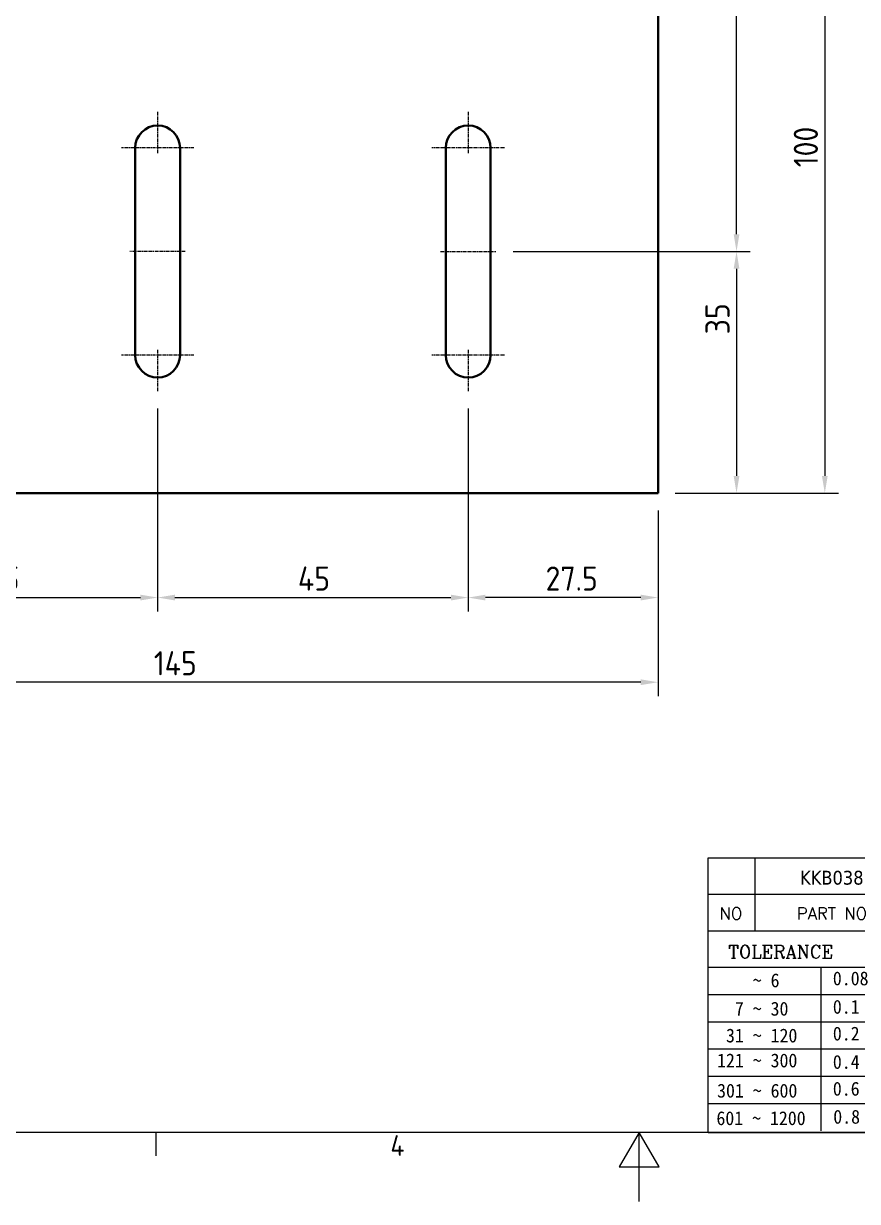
# Model space of a CAD drawing. Header units: millimetres. Extents: x 0 to 420, y 0 to 297.
# Drawn here: x 120.8 to 241.6, y 0 to 170.6 of the extents above; entities that cross this region are included whole.
import ezdxf
from ezdxf.enums import TextEntityAlignment as Align

# ---------------------------------------------------------------- set-up
doc = ezdxf.new("R2010")
doc.units = ezdxf.units.MM
doc.linetypes.add('CHAIN', pattern=[0.7087, 0.4724, -0.0591, 0.1181, -0.0591])
doc.layers.get('0').update_dxf_attribs({"color": 3, "lineweight": 25, "true_color": 0x00ff00})
for name, color, linetype, lineweight, true_color in [('가시적인 것(ISO)', 3, 'Continuous', 40, 0x00ff00), ('제목(ISO)', 5, 'Continuous', 50, 0x0000ff), ('중심 표식(ISO)', 1, 'Continuous', 25, 0xff0000), ('중심선(ISO)', 1, 'Continuous', 25, 0xff0000), ('치수(ISO)', 2, 'Continuous', 25, 0xffff00)]:
    doc.layers.add(name, color=color, linetype=linetype, lineweight=lineweight, true_color=true_color)
doc.layers.add('경계(ISO)', color=7, linetype='Continuous', lineweight=25)
doc.styles.add('HAN_291', font='')
doc.styles.add('RC_284', font='ROMANC.shx')
doc.styles.add('RC_287', font='ROMANC.shx')
doc.styles.add('문자 텍스트_PSTEK_POSCO', font='isocp.shx')
doc.styles.add('치수 텍스트_PSTEK_POSCO', font='isocp.shx')
doc.styles.add('텍스트 스타일198', font='tahoma.ttf')
doc.styles.get('HAN_291').set_extended_font_data('GulimChe')
doc.dimstyles.new('치수_PSTEK_POSCO', dxfattribs={"dimtxt": 3.5, "dimasz": 2.5, "dimexe": 2, "dimexo": 2.5, "dimgap": 1, "dimtad": 1, "dimrnd": 1e-08, "dimdsep": 46, "dimtxsty": '치수 텍스트_PSTEK_POSCO', "dimcen": 0.09, "dimdle": 10, "dimclrd": 7, "dimclre": 7, "dimclrt": 2, "dimadec": 1, "dimazin": 2, "dimtfac": 1, "dimtmove": 0, "dimatfit": 3, "dimfxl": 1, "dimtolj": 1, "dimlwd": -1, "dimlwe": -1, "dimarcsym": 0})

# ---------------------------------------------------------------- blocks, each defined once
blk = doc.blocks.new('경계 Default Border')
at = {"layer": '경계(ISO)'}
blk.add_line((140, 10), (140, 6.599999666213989), dxfattribs=at)
at = {"layer": '경계(ISO)', "flags": 128}
for points in [[(10, 10), (10, 287.0000076293945), (410, 287.0000076293945), (410, 10), (10, 10)], [(210, 0), (210, 10), (207.1132469177246, 5), (212.8867530822754, 5), (210, 10)]]:
    blk.add_lwpolyline(points, dxfattribs=at)
at = {"layer": '경계(ISO)', "color": 2, "true_color": 0xffff00, "insert": (173.9734701308116, 6.59999988079071), "char_height": 3.00000011920929, "attachment_point": 7, "style": '문자 텍스트_PSTEK_POSCO'}
blk.add_mtext('4', dxfattribs=at)
blk = doc.blocks.new('제목 블록 PSTEK')
at = {"color": 180, "true_color": 0x3f00ff}
for p, q in [((182.475792979055, 11.79100474011392), (182.4757929790549, 51.56524660363496)), ((182.4757929790549, 51.56524660363496), (372.4757929537551, 51.56524660363496)), ((189.2651435055721, 51.56524660363496), (189.2651435055722, 41.00524660363494)), ((182.475792979055, 46.2852466036349), (372.4757929537551, 46.28524660363492)), ((182.475792979055, 41.00524660363493), (206.451475290024, 41.00524660363493)), ((182.475792979055, 35.72524660363497), (206.451475290024, 35.72524660363497)), ((198.8621818849491, 12.02524660363491), (198.8621818849491, 35.72524660363497)), ((182.475792979055, 31.77524660363492), (206.451475290024, 31.77524660363492)), ((182.475792979055, 27.82524660363487), (206.451475290024, 27.82524660363487)), ((182.475792979055, 23.87524660363505), (206.451475290024, 23.87524660363505)), ((182.475792979055, 19.92524660363478), (206.451475290024, 19.92524660363478)), ((182.475792979055, 15.97524660363496), (206.451475290024, 15.97524660363496)), ((182.475792979055, 11.79100474011392), (372.4757929537551, 11.79100474011389))]:
    blk.add_line(p, q, dxfattribs=at)
at = {"layer": '제목(ISO)', "lineweight": 18}
blk.add_line((182.475792979055, 35.72500474011393), (182.475792979055, 11.79100474011392), dxfattribs=at)
at = {"color": 2, "true_color": 0xffff00}
for s, height, style, p in [('NO', 1.742399930953979, 'RC_284', (184.135398793432, 42.62317362549192)), ('PART NO', 1.742399930953979, 'RC_284', (195.3359407378685, 42.62317362549192)), (' TOLERANCE', 1.899999976158142, 'RC_287', (184.0872874387979, 37.00893196870329)), ('    ~ 6', 2.000000029802322, 'HAN_291', (183.7721304966814, 32.8176515608431)), ('0.08', 2.000000029802322, 'HAN_291', (200.5467345600617, 33.09873600004101)), ('0.1', 2.000000029802322, 'HAN_291', (200.5467345600617, 28.98646558742206)), ('  7 ~ 30', 2.000000029802322, 'HAN_291', (183.7721304966814, 28.70538114822415)), (' 31 ~ 120', 2.000000029802322, 'HAN_291', (183.7721304966814, 24.82628181916237)), ('0.2', 2.000000029802322, 'HAN_291', (200.5467345600617, 25.10736625836028)), ('121 ~ 300', 2.000000029802322, 'HAN_291', (183.7721304966814, 21.21401206133254)), ('0.4', 2.000000029802322, 'HAN_291', (200.5467345600617, 20.99509650053045)), ('301 ~ 600', 2.000000029802322, 'HAN_291', (183.7721304966814, 16.83491273227077)), ('0.6', 2.000000029802322, 'HAN_291', (200.5467345600617, 17.11599717146868)), ('601 ~ 1200', 2.000000029802322, 'HAN_291', (183.6802025156883, 12.84759660881125)), ('0.8', 2.000000029802322, 'HAN_291', (200.6097246063884, 13.05732192299702))]:
    blk.add_text(s, height=height, dxfattribs=dict(at, style=style)).set_placement(p)
at = {"layer": '제목(ISO)', "color": 7, "style": '텍스트 스타일198'}
for tag, p in [('부품_번호_001', (195.7843283186424, 47.68004260673702)), ('설명_001', (230.1597809287513, 48.15254984750509)), ('재질_001', (287.5148121100145, 48.155337874329)), ("3._Q'TY_001", (312.7051684940307, 47.92188863680521)), ('질량\\P3;_001', (350.3046145979153, 48.1643332325385)), ('1._MODEL_NAME_001', (326.7684841840689, 37.52172745615292)), ('제목_001', (335.5349605824892, 32.12134217035067)), ('부품_번호_001', (334.4435685718743, 26.8052465951949)), ('설계자_001', (210.6823963971569, 25.23312566343435)), ('점검자_001', (226.4283219502686, 25.23446884679021)), ('프로젝트_001', (278.9744245225954, 18.43818283951269)), ('시트_크기_001', (260.807090429518, 14.83812566343425)), ('프로젝트_002', (270.968857657947, 15.01430360086118)), ('작성_날짜_001', (207.6662781715662, 13.26600473167383)), ('프로젝트_003', (277.8268382229195, 11.55047762554502))]:
    blk.add_attdef(tag, p, '', height=2.000000029802322, dxfattribs=at)
for tag, p in [('4._COLOR', (327.6805273250926, 48.92524660363493)), ('엔지니어링_승인자', (247.673240162284, 26.23312567187446)), ('점검_날짜', (231.1845342133799, 14.26600474011394)), ('엔지니어링_승인_날짜', (247.6732401622839, 14.26600474011394))]:
    blk.add_attdef(tag, text='', height=2.000000029802322, dxfattribs=at).set_placement(p, align=Align.MIDDLE_CENTER)
blk = doc.blocks.new('*D23')
at = {"layer": 'Defpoints', "color": 0, "transparency": 16777216}
for p in [(67.73929760426657, 102.5875372400948), (212.7392976042666, 102.5875372400948), (67.73929760426657, 75.20245186451822)]:
    blk.add_point(p, dxfattribs=at)
at = {"layer": '치수(ISO)', "color": 7, "transparency": 16777216}
for p, q in [((67.73929760426657, 100.0875372400948), (67.73929760426657, 73.20245186451822)), ((212.7392976042666, 100.0875372400948), (212.7392976042666, 73.20245186451822)), ((210.2392976042666, 75.20245186451822), (70.23929760426657, 75.20245186451822))]:
    blk.add_line(p, q, dxfattribs=at)
for points in [[(70.23929760426657, 75.6191185311849), (70.23929760426657, 74.78578519785155), (67.73929760426657, 75.20245186451822)], [(210.2392976042666, 75.6191185311849), (210.2392976042666, 74.78578519785155), (212.7392976042666, 75.20245186451822)]]:
    blk.add_solid(points, dxfattribs=at)
at = {"layer": '치수(ISO)', "color": 2, "transparency": 16777216, "insert": (139.6918102308513, 77.95245186451822), "char_height": 3.5, "attachment_point": 4, "style": '치수 텍스트_PSTEK_POSCO'}
blk.add_mtext('\\A1;145', dxfattribs=at)
blk = doc.blocks.new('*D24')
at = {"layer": 'Defpoints', "color": 0, "transparency": 16777216}
for p in [(212.7392976042665, 202.5875372400948), (212.7392976042666, 102.5875372400948), (236.9081432599465, 102.5875372400948)]:
    blk.add_point(p, dxfattribs=at)
at = {"layer": '치수(ISO)', "color": 7, "transparency": 16777216}
for p, q in [((215.2392976042665, 202.5875372400948), (238.9081432599465, 202.5875372400948)), ((236.9081432599465, 200.0875372400948), (236.9081432599465, 105.0875372400948)), ((215.2392976042666, 102.5875372400948), (238.9081432599465, 102.5875372400948))]:
    blk.add_line(p, q, dxfattribs=at)
for points in [[(236.4914765932798, 200.0875372400948), (237.3248099266131, 200.0875372400948), (236.9081432599465, 202.5875372400948)], [(236.4914765932798, 105.0875372400948), (237.3248099266131, 105.0875372400948), (236.9081432599465, 102.5875372400948)]]:
    blk.add_solid(points, dxfattribs=at)
at = {"layer": '치수(ISO)', "color": 2, "transparency": 16777216, "insert": (234.1581432599464, 149.7861592873389), "char_height": 3.5, "attachment_point": 4, "rotation": 90, "style": '치수 텍스트_PSTEK_POSCO'}
blk.add_mtext('\\A1;100', dxfattribs=at)
blk = doc.blocks.new('*D25')
at = {"layer": 'Defpoints', "color": 0, "transparency": 16777216}
for p in [(189.2392976042667, 137.5875372400948), (212.7392976042666, 102.5875372400948), (224.1143690827575, 102.5875372400948)]:
    blk.add_point(p, dxfattribs=at)
at = {"layer": '치수(ISO)', "color": 7, "transparency": 16777216}
for p, q in [((191.7392976042667, 137.5875372400948), (226.1143690827575, 137.5875372400948)), ((224.1143690827575, 135.0875372400948), (224.1143690827575, 105.0875372400948)), ((215.2392976042666, 102.5875372400948), (226.1143690827575, 102.5875372400948))]:
    blk.add_line(p, q, dxfattribs=at)
for points in [[(223.6977024160908, 135.0875372400948), (224.5310357494241, 135.0875372400948), (224.1143690827575, 137.5875372400948)], [(223.6977024160908, 105.0875372400948), (224.5310357494241, 105.0875372400948), (224.1143690827575, 102.5875372400948)]]:
    blk.add_solid(points, dxfattribs=at)
at = {"layer": '치수(ISO)', "color": 2, "transparency": 16777216, "insert": (221.3643690827575, 125.5900498666795), "char_height": 3.5, "attachment_point": 4, "rotation": 90, "style": '치수 텍스트_PSTEK_POSCO'}
blk.add_mtext('\\A1;35', dxfattribs=at)
blk = doc.blocks.new('*D26')
at = {"layer": 'Defpoints', "color": 0, "transparency": 16777216}
for p in [(212.7392976042665, 202.5875372400948), (224.1143690827575, 202.5875372400948), (189.2392976042667, 137.5875372400948)]:
    blk.add_point(p, dxfattribs=at)
at = {"layer": '치수(ISO)', "color": 7, "transparency": 16777216}
for p, q in [((215.2392976042665, 202.5875372400948), (226.1143690827575, 202.5875372400948)), ((224.1143690827575, 140.0875372400948), (224.1143690827575, 200.0875372400948)), ((191.7392976042667, 137.5875372400948), (226.1143690827575, 137.5875372400948))]:
    blk.add_line(p, q, dxfattribs=at)
for points in [[(223.6977024160909, 200.0875372400948), (224.5310357494242, 200.0875372400948), (224.1143690827575, 202.5875372400948)], [(223.6977024160908, 140.0875372400948), (224.5310357494241, 140.0875372400948), (224.1143690827575, 137.5875372400948)]]:
    blk.add_solid(points, dxfattribs=at)
at = {"layer": '치수(ISO)', "color": 2, "transparency": 16777216, "insert": (221.3643690827575, 175.4853254572307), "char_height": 3.5, "attachment_point": 4, "rotation": 90, "style": '치수 텍스트_PSTEK_POSCO'}
blk.add_mtext('\\A1;65', dxfattribs=at)
blk = doc.blocks.new('*D27')
at = {"layer": 'Defpoints', "color": 0, "transparency": 16777216}
for p in [(185.2392976042668, 117.3375372400948), (212.7392976042666, 102.5875372400948), (185.2392976042668, 87.4643831897317)]:
    blk.add_point(p, dxfattribs=at)
at = {"layer": '치수(ISO)', "color": 7, "transparency": 16777216}
for p, q in [((185.2392976042668, 114.8375372400948), (185.2392976042668, 85.4643831897317)), ((212.7392976042666, 100.0875372400948), (212.7392976042666, 85.4643831897317)), ((210.2392976042666, 87.4643831897317), (187.7392976042668, 87.4643831897317))]:
    blk.add_line(p, q, dxfattribs=at)
for points in [[(187.7392976042668, 87.88104985639838), (187.7392976042668, 87.04771652306503), (185.2392976042668, 87.4643831897317)], [(210.2392976042666, 87.88104985639838), (210.2392976042666, 87.04771652306503), (212.7392976042666, 87.4643831897317)]]:
    blk.add_solid(points, dxfattribs=at)
at = {"layer": '치수(ISO)', "color": 2, "transparency": 16777216, "insert": (196.4473712544736, 90.21472767792068), "char_height": 3.5, "attachment_point": 4, "style": '치수 텍스트_PSTEK_POSCO'}
blk.add_mtext('\\A1;27.5', dxfattribs=at)
blk = doc.blocks.new('*D28')
at = {"layer": 'Defpoints', "color": 0, "transparency": 16777216}
for p in [(140.2392976042666, 117.3375372400948), (185.2392976042668, 117.3375372400948), (185.2392976042668, 87.4643831897317)]:
    blk.add_point(p, dxfattribs=at)
at = {"layer": '치수(ISO)', "color": 7, "transparency": 16777216}
for p, q in [((140.2392976042666, 114.8375372400948), (140.2392976042666, 85.4643831897317)), ((185.2392976042668, 114.8375372400948), (185.2392976042668, 85.4643831897317)), ((142.7392976042666, 87.4643831897317), (182.7392976042668, 87.4643831897317))]:
    blk.add_line(p, q, dxfattribs=at)
for points in [[(142.7392976042666, 87.88104985639838), (142.7392976042666, 87.04771652306503), (140.2392976042666, 87.4643831897317)], [(182.7392976042668, 87.88104985639838), (182.7392976042668, 87.04771652306503), (185.2392976042668, 87.4643831897317)]]:
    blk.add_solid(points, dxfattribs=at)
at = {"layer": '치수(ISO)', "color": 2, "transparency": 16777216, "insert": (160.5668102308514, 90.2143831897317), "char_height": 3.5, "attachment_point": 4, "style": '치수 텍스트_PSTEK_POSCO'}
blk.add_mtext('\\A1;45', dxfattribs=at)
blk = doc.blocks.new('*D29')
at = {"layer": 'Defpoints', "color": 0, "transparency": 16777216}
for p in [(95.23929760426643, 117.3375372400948), (140.2392976042666, 117.3375372400948), (140.2392976042666, 87.4643831897317)]:
    blk.add_point(p, dxfattribs=at)
at = {"layer": '치수(ISO)', "color": 7, "transparency": 16777216}
for p, q in [((95.23929760426643, 114.8375372400948), (95.23929760426643, 85.4643831897317)), ((140.2392976042666, 114.8375372400948), (140.2392976042666, 85.4643831897317)), ((97.73929760426643, 87.4643831897317), (137.7392976042666, 87.4643831897317))]:
    blk.add_line(p, q, dxfattribs=at)
for points in [[(97.73929760426643, 87.88104985639838), (97.73929760426643, 87.04771652306503), (95.23929760426643, 87.4643831897317)], [(137.7392976042666, 87.88104985639838), (137.7392976042666, 87.04771652306503), (140.2392976042666, 87.4643831897317)]]:
    blk.add_solid(points, dxfattribs=at)
at = {"layer": '치수(ISO)', "color": 2, "transparency": 16777216, "insert": (115.5668102308512, 90.2143831897317), "char_height": 3.5, "attachment_point": 4, "style": '치수 텍스트_PSTEK_POSCO'}
blk.add_mtext('\\A1;45', dxfattribs=at)

msp = doc.modelspace()

# ---------------------------------------------------------------- linework, layer by layer
at = {"layer": '가시적인 것(ISO)'}
for p, q in [((212.7392976042665, 202.5875372400948), (212.7392976042666, 102.5875372400948)), ((136.9892976042665, 122.5875372400948), (136.9892976042665, 152.5875372400948)), ((143.4892976042665, 152.5875372400948), (143.4892976042665, 122.5875372400948)), ((181.9892976042668, 122.5875372400948), (181.9892976042667, 152.5875372400948)), ((188.4892976042667, 152.5875372400948), (188.4892976042667, 122.5875372400948)), ((212.7392976042666, 102.5875372400948), (67.73929760426657, 102.5875372400948))]:
    msp.add_line(p, q, dxfattribs=at)
for centre, radius, start, end in [((140.2392976042665, 152.5875372400948), 3.250000000000001, 0, 180), ((185.2392976042668, 152.5875372400948), 3.250000000000002, 0, 180), ((140.2392976042666, 122.5875372400948), 3.25, 180, 0), ((185.2392976042668, 122.5875372400948), 3.250000000000002, 180, 0)]:
    msp.add_arc(centre, radius, start, end, dxfattribs=at)
at = {"layer": '중심 표식(ISO)', "linetype": 'CHAIN'}
for p, q in [((140.2392976042665, 157.8375372400948), (140.2392976042665, 151.8375372400948)), ((185.2392976042668, 157.8375372400948), (185.2392976042668, 151.8375372400948)), ((145.4892976042665, 152.5875372400948), (134.9892976042665, 152.5875372400948)), ((190.4892976042667, 152.5875372400948), (179.9892976042668, 152.5875372400948)), ((140.2392976042666, 123.3375372400948), (140.2392976042666, 117.3375372400948)), ((185.2392976042668, 123.3375372400948), (185.2392976042668, 117.3375372400948)), ((145.4892976042666, 122.5875372400948), (134.9892976042665, 122.5875372400948)), ((190.4892976042667, 122.5875372400948), (179.9892976042668, 122.5875372400948))]:
    msp.add_line(p, q, dxfattribs=at)
at = {"layer": '중심선(ISO)', "linetype": 'CHAIN'}
for p, q in [((144.2392976042665, 137.5875372400948), (136.2392976042665, 137.5875372400948)), ((181.2392976042668, 137.5875372400948), (189.2392976042667, 137.5875372400948))]:
    msp.add_line(p, q, dxfattribs=at)

# ---------------------------------------------------------------- block references
msp.add_blockref('경계 Default Border', (0, 0))
ref = msp.add_blockref('제목 블록 PSTEK', (37.52420704624484, -1.791004740113895))
ref.add_attrib('부품_번호_001', 'KKB03837', (233.3085353648872, 45.88903786662313), dxfattribs={"layer": '제목(ISO)', "color": 7, "height": 2.000000029802322, "style": '텍스트 스타일198'})

# ---------------------------------------------------------------- dimensions: what is measured, and where the dimension line sits
at = {"layer": '치수(ISO)', "color": 7}
for base, p1, p2, angle, picture, middle in [((224.1143690827575, 202.5875372400948), (189.2392976042667, 137.5875372400948), (212.7392976042665, 202.5875372400948), 270, '*D26', (224.1143690827575, 177.5875372400948)), ((236.9081432599465, 102.5875372400948), (212.7392976042665, 202.5875372400948), (212.7392976042666, 102.5875372400948), 90, '*D24', (236.9081432599464, 152.5875372400948)), ((224.1143690827575, 102.5875372400948), (189.2392976042667, 137.5875372400948), (212.7392976042666, 102.5875372400948), 90, '*D25', (224.1143690827575, 127.5875372400948)), ((140.2392976042666, 87.4643831897317), (95.23929760426643, 117.3375372400948), (140.2392976042666, 117.3375372400948), 180, '*D29', (117.7392976042665, 87.4643831897317)), ((185.2392976042668, 87.4643831897317), (140.2392976042666, 117.3375372400948), (185.2392976042668, 117.3375372400948), 180, '*D28', (162.7392976042667, 87.4643831897317)), ((185.2392976042668, 87.4643831897317), (212.7392976042666, 102.5875372400948), (185.2392976042668, 117.3375372400948), 180, '*D27', (200.2392976042669, 87.4643831897317)), ((67.73929760426657, 75.20245186451822), (212.7392976042666, 102.5875372400948), (67.73929760426657, 102.5875372400948), 180, '*D23', (142.7392976042666, 75.20245186451822))]:
    dim = msp.add_linear_dim(base=base, p1=p1, p2=p2, angle=angle, dimstyle='치수_PSTEK_POSCO', override={"dimdec": 2, "dimtp": 0, "dimtm": -0, "dimtdec": 2, "dimtofl": 0, "dimatfit": 1}, dxfattribs=at)
    dim.commit()
    dim.dimension.update_dxf_attribs({"geometry": picture, "text_midpoint": middle, "dimtype": 160})

doc.saveas('drawing.dxf')
